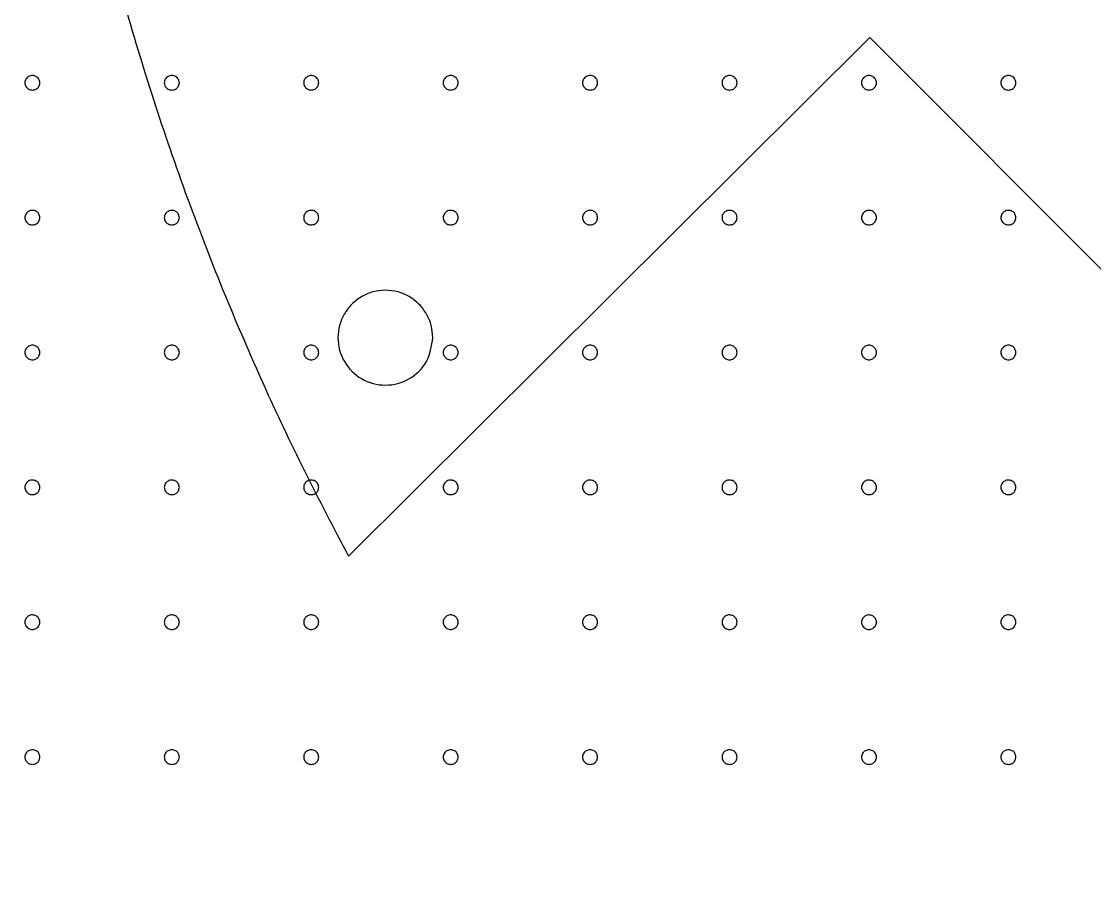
# Model space of a CAD drawing. Extents: x 0 to 210, y 0 to 204.
# Drawn here: x 0.14 to 41.4, y 42.72 to 75.83 of the extents above; entities that cross this region are included whole.
import ezdxf

# ---------------------------------------------------------------- set-up
doc = ezdxf.new("R2010")
doc.units = 0
doc.layers.add('Capa_1', color=7, linetype='CONTINUOUS')

msp = doc.modelspace()

# ---------------------------------------------------------------- linework, layer by layer
at = {"layer": 'Capa_1', "color": 7}
for p, q in [((12.714332, 55.273101), (32.759825, 75.212762)), ((32.759825, 75.212762), (74.895273, 32.994084)), ((0.850061, 73.476099), (0.850061, 73.476099)), ((6.210611, 73.476099), (6.210611, 73.476099)), ((11.571162, 73.476099), (11.571162, 73.476099)), ((16.931712, 73.476099), (16.931712, 73.476099)), ((22.292263, 73.476099), (22.292263, 73.476099)), ((27.652812, 73.476099), (27.652812, 73.476099)), ((33.013362, 73.476099), (33.013362, 73.476099)), ((38.373914, 73.476099), (38.373914, 73.476099)), ((0.850061, 68.289313), (0.850061, 68.289313)), ((6.210611, 68.289313), (6.210611, 68.289313)), ((11.571162, 68.289313), (11.571162, 68.289313)), ((16.931712, 68.289313), (16.931712, 68.289313)), ((22.292263, 68.289313), (22.292263, 68.289313)), ((27.652812, 68.289313), (27.652812, 68.289313)), ((33.013362, 68.289313), (33.013362, 68.289313)), ((38.373914, 68.289313), (38.373914, 68.289313)), ((15.956914, 63.672054), (15.956914, 63.672054)), ((0.850061, 63.102526), (0.850061, 63.102526)), ((6.210611, 63.102526), (6.210611, 63.102526)), ((11.571162, 63.102526), (11.571162, 63.102526)), ((16.931712, 63.102526), (16.931712, 63.102526)), ((22.292263, 63.102526), (22.292263, 63.102526)), ((27.652812, 63.102526), (27.652812, 63.102526)), ((33.013362, 63.102526), (33.013362, 63.102526)), ((38.373914, 63.102526), (38.373914, 63.102526)), ((0.850061, 57.915738), (0.850061, 57.915738)), ((6.210611, 57.915738), (6.210611, 57.915738)), ((11.571162, 57.915738), (11.571162, 57.915738)), ((16.931712, 57.915738), (16.931712, 57.915738)), ((22.292263, 57.915738), (22.292263, 57.915738)), ((27.652812, 57.915738), (27.652812, 57.915738)), ((33.013362, 57.915738), (33.013362, 57.915738)), ((38.373914, 57.915738), (38.373914, 57.915738)), ((0.850061, 52.728951), (0.850061, 52.728951)), ((6.210611, 52.728951), (6.210611, 52.728951)), ((11.571162, 52.728951), (11.571162, 52.728951)), ((16.931712, 52.728951), (16.931712, 52.728951)), ((22.292263, 52.728951), (22.292263, 52.728951)), ((27.652812, 52.728951), (27.652812, 52.728951)), ((33.013362, 52.728951), (33.013362, 52.728951)), ((38.373914, 52.728951), (38.373914, 52.728951)), ((0.850061, 47.542165), (0.850061, 47.542165)), ((6.210611, 47.542165), (6.210611, 47.542165)), ((11.571162, 47.542165), (11.571162, 47.542165)), ((16.931712, 47.542165), (16.931712, 47.542165)), ((22.292263, 47.542165), (22.292263, 47.542165)), ((27.652812, 47.542165), (27.652812, 47.542165)), ((33.013362, 47.542165), (33.013362, 47.542165)), ((38.373914, 47.542165), (38.373914, 47.542165))]:
    msp.add_line(p, q, dxfattribs=at)
for points, knots in [([(0.141111, 105.000437), (0.162822, 103.413018), (0.206194, 100.24183), (0.54441, 95.499605), (1.083188, 90.761773), (1.844114, 86.035904), (2.823774, 81.330033), (3.953314, 76.927094), (5.191884, 72.824364), (6.503322, 69.0159), (7.918113, 65.366778), (9.423539, 61.877491), (10.994469, 58.540115), (12.140685, 56.362789), (12.714332, 55.273101)], [0, 0, 0, 0, 4.761884, 9.512817, 14.255392, 19.063233, 23.867549, 28.670819, 32.694841, 36.721314, 40.751719, 44.433052, 48.120102, 51.814095, 51.814095, 51.814095, 51.814095]), ([(0.850061, 73.476099), (0.841995, 73.426665), (0.825989, 73.328568), (0.710354, 73.222114), (0.586041, 73.189835), (0.485422, 73.202765), (0.414977, 73.230909), (0.354378, 73.275769), (0.307824, 73.334374), (0.278507, 73.402696), (0.268467, 73.476099), (0.278507, 73.549501), (0.307825, 73.617823), (0.354379, 73.676428), (0.414978, 73.721287), (0.485423, 73.74943), (0.586041, 73.762361), (0.710353, 73.730081), (0.825988, 73.623629), (0.841995, 73.525532), (0.850061, 73.476099)], [0, 0, 0, 0, 0.146605, 0.290931, 0.441768, 0.517413, 0.592123, 0.666911, 0.741063, 0.814052, 0.887328, 0.960604, 1.033593, 1.107744, 1.182532, 1.257241, 1.332887, 1.483723, 1.628047, 1.774652, 1.774652, 1.774652, 1.774652]), ([(6.210611, 73.476099), (6.202545, 73.426665), (6.186539, 73.328568), (6.070905, 73.222114), (5.946592, 73.189835), (5.845973, 73.202765), (5.775528, 73.230909), (5.714929, 73.275769), (5.668374, 73.334374), (5.639057, 73.402696), (5.629018, 73.476099), (5.639057, 73.549501), (5.668375, 73.617823), (5.71493, 73.676428), (5.775528, 73.721287), (5.845973, 73.74943), (5.946592, 73.762361), (6.070904, 73.730081), (6.186538, 73.623629), (6.202545, 73.525532), (6.210611, 73.476099)], [0, 0, 0, 0, 0.146605, 0.290931, 0.441768, 0.517413, 0.592123, 0.666911, 0.741063, 0.814052, 0.887328, 0.960604, 1.033593, 1.107744, 1.182532, 1.257241, 1.332887, 1.483723, 1.628047, 1.774652, 1.774652, 1.774652, 1.774652]), ([(11.571162, 73.476099), (11.563096, 73.426665), (11.54709, 73.328568), (11.431455, 73.222114), (11.307142, 73.189835), (11.206523, 73.202765), (11.136078, 73.230909), (11.075479, 73.275769), (11.028925, 73.334374), (10.999607, 73.402696), (10.989568, 73.476099), (10.999608, 73.549501), (11.028926, 73.617823), (11.07548, 73.676428), (11.136079, 73.721287), (11.206524, 73.74943), (11.307142, 73.762361), (11.431454, 73.730081), (11.547088, 73.623629), (11.563095, 73.525532), (11.571162, 73.476099)], [0, 0, 0, 0, 0.146605, 0.290931, 0.441768, 0.517413, 0.592123, 0.666911, 0.741063, 0.814052, 0.887328, 0.960604, 1.033593, 1.107744, 1.182532, 1.257241, 1.332887, 1.483723, 1.628047, 1.774652, 1.774652, 1.774652, 1.774652]), ([(16.931712, 73.476099), (16.923646, 73.426665), (16.90764, 73.328568), (16.792005, 73.222114), (16.667693, 73.189835), (16.567073, 73.202765), (16.496629, 73.230909), (16.43603, 73.275769), (16.389475, 73.334374), (16.360158, 73.402696), (16.350118, 73.476099), (16.360158, 73.549501), (16.389476, 73.617823), (16.436031, 73.676428), (16.496629, 73.721287), (16.567074, 73.74943), (16.667692, 73.762361), (16.792005, 73.730081), (16.907639, 73.623629), (16.923646, 73.525532), (16.931712, 73.476099)], [0, 0, 0, 0, 0.146605, 0.290931, 0.441768, 0.517413, 0.592123, 0.666911, 0.741063, 0.814052, 0.887328, 0.960604, 1.033593, 1.107744, 1.182532, 1.257241, 1.332887, 1.483723, 1.628047, 1.774652, 1.774652, 1.774652, 1.774652]), ([(22.292263, 73.476099), (22.284197, 73.426665), (22.26819, 73.328568), (22.152556, 73.222114), (22.028243, 73.189835), (21.927624, 73.202765), (21.857179, 73.230909), (21.79658, 73.275769), (21.750026, 73.334374), (21.720708, 73.402696), (21.710669, 73.476099), (21.720709, 73.549501), (21.750027, 73.617823), (21.796581, 73.676428), (21.85718, 73.721287), (21.927624, 73.74943), (22.028243, 73.762361), (22.152555, 73.730081), (22.268189, 73.623629), (22.284196, 73.525532), (22.292263, 73.476099)], [0, 0, 0, 0, 0.146605, 0.290931, 0.441768, 0.517413, 0.592123, 0.666911, 0.741063, 0.814052, 0.887328, 0.960604, 1.033593, 1.107744, 1.182532, 1.257241, 1.332887, 1.483723, 1.628047, 1.774652, 1.774652, 1.774652, 1.774652]), ([(27.652812, 73.476099), (27.644746, 73.426665), (27.62874, 73.328568), (27.513106, 73.222114), (27.388793, 73.189835), (27.288174, 73.202765), (27.217729, 73.230909), (27.15713, 73.275769), (27.110576, 73.334374), (27.081258, 73.402696), (27.071219, 73.476099), (27.081259, 73.549501), (27.110576, 73.617823), (27.157131, 73.676428), (27.21773, 73.721287), (27.288174, 73.74943), (27.388793, 73.762361), (27.513105, 73.730081), (27.628739, 73.623629), (27.644746, 73.525532), (27.652812, 73.476099)], [0, 0, 0, 0, 0.146605, 0.290931, 0.441768, 0.517413, 0.592123, 0.666911, 0.741063, 0.814052, 0.887328, 0.960604, 1.033593, 1.107744, 1.182532, 1.257241, 1.332887, 1.483723, 1.628047, 1.774652, 1.774652, 1.774652, 1.774652]), ([(33.013362, 73.476099), (33.005296, 73.426665), (32.98929, 73.328568), (32.873656, 73.222114), (32.749343, 73.189835), (32.648724, 73.202765), (32.578279, 73.230909), (32.51768, 73.275769), (32.471125, 73.334374), (32.441808, 73.402696), (32.431768, 73.476099), (32.441808, 73.549501), (32.471126, 73.617823), (32.517681, 73.676428), (32.578279, 73.721287), (32.648724, 73.74943), (32.749342, 73.762361), (32.873655, 73.730081), (32.989289, 73.623629), (33.005296, 73.525532), (33.013362, 73.476099)], [0, 0, 0, 0, 0.146605, 0.290931, 0.441768, 0.517413, 0.592123, 0.666911, 0.741063, 0.814052, 0.887328, 0.960604, 1.033593, 1.107744, 1.182532, 1.257241, 1.332887, 1.483723, 1.628047, 1.774652, 1.774652, 1.774652, 1.774652]), ([(38.373914, 73.476099), (38.365849, 73.426665), (38.349842, 73.328568), (38.234208, 73.222114), (38.109895, 73.189835), (38.009276, 73.202765), (37.938831, 73.230909), (37.878232, 73.275769), (37.831678, 73.334374), (37.80236, 73.402696), (37.792321, 73.476099), (37.802361, 73.549501), (37.831678, 73.617823), (37.878233, 73.676428), (37.938832, 73.721287), (38.009276, 73.74943), (38.109895, 73.762361), (38.234207, 73.730081), (38.349841, 73.623629), (38.365848, 73.525532), (38.373914, 73.476099)], [0, 0, 0, 0, 0.146605, 0.290931, 0.441768, 0.517413, 0.592123, 0.666911, 0.741063, 0.814052, 0.887328, 0.960604, 1.033593, 1.107744, 1.182532, 1.257241, 1.332887, 1.483723, 1.628047, 1.774652, 1.774652, 1.774652, 1.774652]), ([(0.850061, 68.289313), (0.841995, 68.239879), (0.825989, 68.141781), (0.710354, 68.035328), (0.586041, 68.003049), (0.485422, 68.015979), (0.414977, 68.044122), (0.354378, 68.088982), (0.307824, 68.147588), (0.278507, 68.21591), (0.268467, 68.289312), (0.278507, 68.362715), (0.307825, 68.431037), (0.354379, 68.489641), (0.414978, 68.534501), (0.485423, 68.562644), (0.586041, 68.575574), (0.710353, 68.543295), (0.825988, 68.436843), (0.841995, 68.338746), (0.850061, 68.289313)], [0, 0, 0, 0, 0.146605, 0.290931, 0.441768, 0.517413, 0.592123, 0.666911, 0.741063, 0.814052, 0.887328, 0.960604, 1.033593, 1.107744, 1.182532, 1.257241, 1.332887, 1.483723, 1.628047, 1.774652, 1.774652, 1.774652, 1.774652]), ([(6.210611, 68.289313), (6.202545, 68.239879), (6.186539, 68.141781), (6.070905, 68.035328), (5.946592, 68.003049), (5.845973, 68.015979), (5.775528, 68.044122), (5.714929, 68.088982), (5.668374, 68.147588), (5.639057, 68.21591), (5.629018, 68.289312), (5.639057, 68.362715), (5.668375, 68.431037), (5.71493, 68.489641), (5.775528, 68.534501), (5.845973, 68.562644), (5.946592, 68.575574), (6.070904, 68.543295), (6.186538, 68.436843), (6.202545, 68.338746), (6.210611, 68.289313)], [0, 0, 0, 0, 0.146605, 0.290931, 0.441768, 0.517413, 0.592123, 0.666911, 0.741063, 0.814052, 0.887328, 0.960604, 1.033593, 1.107744, 1.182532, 1.257241, 1.332887, 1.483723, 1.628047, 1.774652, 1.774652, 1.774652, 1.774652]), ([(11.571162, 68.289313), (11.563096, 68.239879), (11.54709, 68.141781), (11.431455, 68.035328), (11.307142, 68.003049), (11.206523, 68.015979), (11.136078, 68.044122), (11.075479, 68.088982), (11.028925, 68.147588), (10.999607, 68.21591), (10.989568, 68.289312), (10.999608, 68.362715), (11.028926, 68.431037), (11.07548, 68.489641), (11.136079, 68.534501), (11.206524, 68.562644), (11.307142, 68.575574), (11.431454, 68.543295), (11.547088, 68.436843), (11.563095, 68.338746), (11.571162, 68.289313)], [0, 0, 0, 0, 0.146605, 0.290931, 0.441768, 0.517413, 0.592123, 0.666911, 0.741063, 0.814052, 0.887328, 0.960604, 1.033593, 1.107744, 1.182532, 1.257241, 1.332887, 1.483723, 1.628047, 1.774652, 1.774652, 1.774652, 1.774652]), ([(16.931712, 68.289313), (16.923646, 68.239879), (16.90764, 68.141781), (16.792005, 68.035328), (16.667693, 68.003049), (16.567073, 68.015979), (16.496629, 68.044122), (16.43603, 68.088982), (16.389475, 68.147588), (16.360158, 68.21591), (16.350118, 68.289312), (16.360158, 68.362715), (16.389476, 68.431037), (16.436031, 68.489641), (16.496629, 68.534501), (16.567074, 68.562644), (16.667692, 68.575574), (16.792005, 68.543295), (16.907639, 68.436843), (16.923646, 68.338746), (16.931712, 68.289313)], [0, 0, 0, 0, 0.146605, 0.290931, 0.441768, 0.517413, 0.592123, 0.666911, 0.741063, 0.814052, 0.887328, 0.960604, 1.033593, 1.107744, 1.182532, 1.257241, 1.332887, 1.483723, 1.628047, 1.774652, 1.774652, 1.774652, 1.774652]), ([(22.292263, 68.289313), (22.284197, 68.239879), (22.26819, 68.141781), (22.152556, 68.035328), (22.028243, 68.003049), (21.927624, 68.015979), (21.857179, 68.044122), (21.79658, 68.088982), (21.750026, 68.147588), (21.720708, 68.21591), (21.710669, 68.289312), (21.720709, 68.362715), (21.750027, 68.431037), (21.796581, 68.489641), (21.85718, 68.534501), (21.927624, 68.562644), (22.028243, 68.575574), (22.152555, 68.543295), (22.268189, 68.436843), (22.284196, 68.338746), (22.292263, 68.289313)], [0, 0, 0, 0, 0.146605, 0.290931, 0.441768, 0.517413, 0.592123, 0.666911, 0.741063, 0.814052, 0.887328, 0.960604, 1.033593, 1.107744, 1.182532, 1.257241, 1.332887, 1.483723, 1.628047, 1.774652, 1.774652, 1.774652, 1.774652]), ([(27.652812, 68.289313), (27.644746, 68.239879), (27.62874, 68.141781), (27.513106, 68.035328), (27.388793, 68.003049), (27.288174, 68.015979), (27.217729, 68.044122), (27.15713, 68.088982), (27.110576, 68.147588), (27.081258, 68.21591), (27.071219, 68.289312), (27.081259, 68.362715), (27.110576, 68.431037), (27.157131, 68.489641), (27.21773, 68.534501), (27.288174, 68.562644), (27.388793, 68.575574), (27.513105, 68.543295), (27.628739, 68.436843), (27.644746, 68.338746), (27.652812, 68.289313)], [0, 0, 0, 0, 0.146605, 0.290931, 0.441768, 0.517413, 0.592123, 0.666911, 0.741063, 0.814052, 0.887328, 0.960604, 1.033593, 1.107744, 1.182532, 1.257241, 1.332887, 1.483723, 1.628047, 1.774652, 1.774652, 1.774652, 1.774652]), ([(33.013362, 68.289313), (33.005296, 68.239879), (32.98929, 68.141781), (32.873656, 68.035328), (32.749343, 68.003049), (32.648724, 68.015979), (32.578279, 68.044122), (32.51768, 68.088982), (32.471125, 68.147588), (32.441808, 68.21591), (32.431768, 68.289312), (32.441808, 68.362715), (32.471126, 68.431037), (32.517681, 68.489641), (32.578279, 68.534501), (32.648724, 68.562644), (32.749342, 68.575574), (32.873655, 68.543295), (32.989289, 68.436843), (33.005296, 68.338746), (33.013362, 68.289313)], [0, 0, 0, 0, 0.146605, 0.290931, 0.441768, 0.517413, 0.592123, 0.666911, 0.741063, 0.814052, 0.887328, 0.960604, 1.033593, 1.107744, 1.182532, 1.257241, 1.332887, 1.483723, 1.628047, 1.774652, 1.774652, 1.774652, 1.774652]), ([(38.373914, 68.289313), (38.365849, 68.239879), (38.349842, 68.141781), (38.234208, 68.035328), (38.109895, 68.003049), (38.009276, 68.015979), (37.938831, 68.044122), (37.878232, 68.088982), (37.831678, 68.147588), (37.80236, 68.21591), (37.792321, 68.289312), (37.802361, 68.362715), (37.831678, 68.431037), (37.878233, 68.489641), (37.938832, 68.534501), (38.009276, 68.562644), (38.109895, 68.575574), (38.234207, 68.543295), (38.349841, 68.436843), (38.365848, 68.338746), (38.373914, 68.289313)], [0, 0, 0, 0, 0.146605, 0.290931, 0.441768, 0.517413, 0.592123, 0.666911, 0.741063, 0.814052, 0.887328, 0.960604, 1.033593, 1.107744, 1.182532, 1.257241, 1.332887, 1.483723, 1.628047, 1.774652, 1.774652, 1.774652, 1.774652]), ([(15.956914, 63.672054), (15.906792, 63.350581), (15.808034, 62.717168), (15.08203, 62.019855), (14.134957, 61.761396), (13.178056, 62.020063), (12.480955, 62.716355), (12.266899, 63.51402), (12.351785, 64.149267), (12.53586, 64.59434), (12.828927, 64.976425), (13.211071, 65.269466), (13.655883, 65.453705), (14.133295, 65.516735), (14.610755, 65.453706), (15.055424, 65.269462), (15.438093, 64.97644), (15.729202, 64.594283), (15.920545, 64.149477), (15.944757, 63.831636), (15.956914, 63.672054)], [0, 0, 0, 0, 0.953491, 1.878702, 2.832194, 3.785685, 4.710896, 5.664387, 6.141763, 6.615189, 7.092565, 7.56994, 8.043366, 8.520742, 8.998117, 9.471543, 9.948919, 10.426295, 10.89972, 11.377096, 11.377096, 11.377096, 11.377096]), ([(0.850061, 63.102526), (0.841995, 63.053093), (0.825989, 62.954995), (0.710354, 62.848542), (0.586041, 62.816262), (0.485422, 62.829193), (0.414977, 62.857336), (0.354378, 62.902196), (0.307824, 62.960801), (0.278507, 63.029124), (0.268467, 63.102526), (0.278507, 63.175928), (0.307825, 63.24425), (0.354379, 63.302855), (0.414978, 63.347715), (0.485423, 63.375857), (0.586041, 63.388788), (0.710353, 63.356509), (0.825988, 63.250057), (0.841995, 63.151959), (0.850061, 63.102526)], [0, 0, 0, 0, 0.146605, 0.290931, 0.441768, 0.517413, 0.592123, 0.666911, 0.741063, 0.814052, 0.887328, 0.960604, 1.033593, 1.107744, 1.182532, 1.257241, 1.332887, 1.483723, 1.628047, 1.774652, 1.774652, 1.774652, 1.774652]), ([(6.210611, 63.102526), (6.202545, 63.053093), (6.186539, 62.954995), (6.070905, 62.848542), (5.946592, 62.816262), (5.845973, 62.829193), (5.775528, 62.857336), (5.714929, 62.902196), (5.668374, 62.960801), (5.639057, 63.029124), (5.629018, 63.102526), (5.639057, 63.175928), (5.668375, 63.24425), (5.71493, 63.302855), (5.775528, 63.347715), (5.845973, 63.375857), (5.946592, 63.388788), (6.070904, 63.356509), (6.186538, 63.250057), (6.202545, 63.151959), (6.210611, 63.102526)], [0, 0, 0, 0, 0.146605, 0.290931, 0.441768, 0.517413, 0.592123, 0.666911, 0.741063, 0.814052, 0.887328, 0.960604, 1.033593, 1.107744, 1.182532, 1.257241, 1.332887, 1.483723, 1.628047, 1.774652, 1.774652, 1.774652, 1.774652]), ([(11.571162, 63.102526), (11.563096, 63.053093), (11.54709, 62.954995), (11.431455, 62.848542), (11.307142, 62.816262), (11.206523, 62.829193), (11.136078, 62.857336), (11.075479, 62.902196), (11.028925, 62.960801), (10.999607, 63.029124), (10.989568, 63.102526), (10.999608, 63.175928), (11.028926, 63.24425), (11.07548, 63.302855), (11.136079, 63.347715), (11.206524, 63.375857), (11.307142, 63.388788), (11.431454, 63.356509), (11.547088, 63.250057), (11.563095, 63.151959), (11.571162, 63.102526)], [0, 0, 0, 0, 0.146605, 0.290931, 0.441768, 0.517413, 0.592123, 0.666911, 0.741063, 0.814052, 0.887328, 0.960604, 1.033593, 1.107744, 1.182532, 1.257241, 1.332887, 1.483723, 1.628047, 1.774652, 1.774652, 1.774652, 1.774652]), ([(16.931712, 63.102526), (16.923646, 63.053093), (16.90764, 62.954995), (16.792005, 62.848542), (16.667693, 62.816262), (16.567073, 62.829193), (16.496629, 62.857336), (16.43603, 62.902196), (16.389475, 62.960801), (16.360158, 63.029124), (16.350118, 63.102526), (16.360158, 63.175928), (16.389476, 63.24425), (16.436031, 63.302855), (16.496629, 63.347715), (16.567074, 63.375857), (16.667692, 63.388788), (16.792005, 63.356509), (16.907639, 63.250057), (16.923646, 63.151959), (16.931712, 63.102526)], [0, 0, 0, 0, 0.146605, 0.290931, 0.441768, 0.517413, 0.592123, 0.666911, 0.741063, 0.814052, 0.887328, 0.960604, 1.033593, 1.107744, 1.182532, 1.257241, 1.332887, 1.483723, 1.628047, 1.774652, 1.774652, 1.774652, 1.774652]), ([(22.292263, 63.102526), (22.284197, 63.053093), (22.26819, 62.954995), (22.152556, 62.848542), (22.028243, 62.816262), (21.927624, 62.829193), (21.857179, 62.857336), (21.79658, 62.902196), (21.750026, 62.960801), (21.720708, 63.029124), (21.710669, 63.102526), (21.720709, 63.175928), (21.750027, 63.24425), (21.796581, 63.302855), (21.85718, 63.347715), (21.927624, 63.375857), (22.028243, 63.388788), (22.152555, 63.356509), (22.268189, 63.250057), (22.284196, 63.151959), (22.292263, 63.102526)], [0, 0, 0, 0, 0.146605, 0.290931, 0.441768, 0.517413, 0.592123, 0.666911, 0.741063, 0.814052, 0.887328, 0.960604, 1.033593, 1.107744, 1.182532, 1.257241, 1.332887, 1.483723, 1.628047, 1.774652, 1.774652, 1.774652, 1.774652]), ([(27.652812, 63.102526), (27.644746, 63.053093), (27.62874, 62.954995), (27.513106, 62.848542), (27.388793, 62.816262), (27.288174, 62.829193), (27.217729, 62.857336), (27.15713, 62.902196), (27.110576, 62.960801), (27.081258, 63.029124), (27.071219, 63.102526), (27.081259, 63.175928), (27.110576, 63.24425), (27.157131, 63.302855), (27.21773, 63.347715), (27.288174, 63.375857), (27.388793, 63.388788), (27.513105, 63.356509), (27.628739, 63.250057), (27.644746, 63.151959), (27.652812, 63.102526)], [0, 0, 0, 0, 0.146605, 0.290931, 0.441768, 0.517413, 0.592123, 0.666911, 0.741063, 0.814052, 0.887328, 0.960604, 1.033593, 1.107744, 1.182532, 1.257241, 1.332887, 1.483723, 1.628047, 1.774652, 1.774652, 1.774652, 1.774652]), ([(33.013362, 63.102526), (33.005296, 63.053093), (32.98929, 62.954995), (32.873656, 62.848542), (32.749343, 62.816262), (32.648724, 62.829193), (32.578279, 62.857336), (32.51768, 62.902196), (32.471125, 62.960801), (32.441808, 63.029124), (32.431768, 63.102526), (32.441808, 63.175928), (32.471126, 63.24425), (32.517681, 63.302855), (32.578279, 63.347715), (32.648724, 63.375857), (32.749342, 63.388788), (32.873655, 63.356509), (32.989289, 63.250057), (33.005296, 63.151959), (33.013362, 63.102526)], [0, 0, 0, 0, 0.146605, 0.290931, 0.441768, 0.517413, 0.592123, 0.666911, 0.741063, 0.814052, 0.887328, 0.960604, 1.033593, 1.107744, 1.182532, 1.257241, 1.332887, 1.483723, 1.628047, 1.774652, 1.774652, 1.774652, 1.774652]), ([(38.373914, 63.102526), (38.365849, 63.053093), (38.349842, 62.954995), (38.234208, 62.848542), (38.109895, 62.816262), (38.009276, 62.829193), (37.938831, 62.857336), (37.878232, 62.902196), (37.831678, 62.960801), (37.80236, 63.029124), (37.792321, 63.102526), (37.802361, 63.175928), (37.831678, 63.24425), (37.878233, 63.302855), (37.938832, 63.347715), (38.009276, 63.375857), (38.109895, 63.388788), (38.234207, 63.356509), (38.349841, 63.250057), (38.365848, 63.151959), (38.373914, 63.102526)], [0, 0, 0, 0, 0.146605, 0.290931, 0.441768, 0.517413, 0.592123, 0.666911, 0.741063, 0.814052, 0.887328, 0.960604, 1.033593, 1.107744, 1.182532, 1.257241, 1.332887, 1.483723, 1.628047, 1.774652, 1.774652, 1.774652, 1.774652]), ([(0.850061, 57.915738), (0.841995, 57.866304), (0.825989, 57.768206), (0.710354, 57.661753), (0.586041, 57.629473), (0.485422, 57.642404), (0.414977, 57.670547), (0.354378, 57.715407), (0.307824, 57.774013), (0.278507, 57.842335), (0.268467, 57.915737), (0.278507, 57.98914), (0.307825, 58.057461), (0.354379, 58.116066), (0.414978, 58.160926), (0.485423, 58.189069), (0.586041, 58.201999), (0.710353, 58.16972), (0.825988, 58.063268), (0.841995, 57.965171), (0.850061, 57.915738)], [0, 0, 0, 0, 0.146605, 0.290931, 0.441768, 0.517413, 0.592123, 0.666911, 0.741063, 0.814052, 0.887328, 0.960604, 1.033593, 1.107744, 1.182532, 1.257241, 1.332887, 1.483723, 1.628047, 1.774652, 1.774652, 1.774652, 1.774652]), ([(6.210611, 57.915738), (6.202545, 57.866304), (6.186539, 57.768206), (6.070905, 57.661753), (5.946592, 57.629473), (5.845973, 57.642404), (5.775528, 57.670547), (5.714929, 57.715407), (5.668374, 57.774013), (5.639057, 57.842335), (5.629018, 57.915737), (5.639057, 57.98914), (5.668375, 58.057461), (5.71493, 58.116066), (5.775528, 58.160926), (5.845973, 58.189069), (5.946592, 58.201999), (6.070904, 58.16972), (6.186538, 58.063268), (6.202545, 57.965171), (6.210611, 57.915738)], [0, 0, 0, 0, 0.146605, 0.290931, 0.441768, 0.517413, 0.592123, 0.666911, 0.741063, 0.814052, 0.887328, 0.960604, 1.033593, 1.107744, 1.182532, 1.257241, 1.332887, 1.483723, 1.628047, 1.774652, 1.774652, 1.774652, 1.774652]), ([(11.571162, 57.915738), (11.563096, 57.866304), (11.54709, 57.768206), (11.431455, 57.661753), (11.307142, 57.629473), (11.206523, 57.642404), (11.136078, 57.670547), (11.075479, 57.715407), (11.028925, 57.774013), (10.999607, 57.842335), (10.989568, 57.915737), (10.999608, 57.98914), (11.028926, 58.057461), (11.07548, 58.116066), (11.136079, 58.160926), (11.206524, 58.189069), (11.307142, 58.201999), (11.431454, 58.16972), (11.547088, 58.063268), (11.563095, 57.965171), (11.571162, 57.915738)], [0, 0, 0, 0, 0.146605, 0.290931, 0.441768, 0.517413, 0.592123, 0.666911, 0.741063, 0.814052, 0.887328, 0.960604, 1.033593, 1.107744, 1.182532, 1.257241, 1.332887, 1.483723, 1.628047, 1.774652, 1.774652, 1.774652, 1.774652]), ([(16.931712, 57.915738), (16.923646, 57.866304), (16.90764, 57.768206), (16.792005, 57.661753), (16.667693, 57.629473), (16.567073, 57.642404), (16.496629, 57.670547), (16.43603, 57.715407), (16.389475, 57.774013), (16.360158, 57.842335), (16.350118, 57.915737), (16.360158, 57.98914), (16.389476, 58.057461), (16.436031, 58.116066), (16.496629, 58.160926), (16.567074, 58.189069), (16.667692, 58.201999), (16.792005, 58.16972), (16.907639, 58.063268), (16.923646, 57.965171), (16.931712, 57.915738)], [0, 0, 0, 0, 0.146605, 0.290931, 0.441768, 0.517413, 0.592123, 0.666911, 0.741063, 0.814052, 0.887328, 0.960604, 1.033593, 1.107744, 1.182532, 1.257241, 1.332887, 1.483723, 1.628047, 1.774652, 1.774652, 1.774652, 1.774652]), ([(22.292263, 57.915738), (22.284197, 57.866304), (22.26819, 57.768206), (22.152556, 57.661753), (22.028243, 57.629473), (21.927624, 57.642404), (21.857179, 57.670547), (21.79658, 57.715407), (21.750026, 57.774013), (21.720708, 57.842335), (21.710669, 57.915737), (21.720709, 57.98914), (21.750027, 58.057461), (21.796581, 58.116066), (21.85718, 58.160926), (21.927624, 58.189069), (22.028243, 58.201999), (22.152555, 58.16972), (22.268189, 58.063268), (22.284196, 57.965171), (22.292263, 57.915738)], [0, 0, 0, 0, 0.146605, 0.290931, 0.441768, 0.517413, 0.592123, 0.666911, 0.741063, 0.814052, 0.887328, 0.960604, 1.033593, 1.107744, 1.182532, 1.257241, 1.332887, 1.483723, 1.628047, 1.774652, 1.774652, 1.774652, 1.774652]), ([(27.652812, 57.915738), (27.644746, 57.866304), (27.62874, 57.768206), (27.513106, 57.661753), (27.388793, 57.629473), (27.288174, 57.642404), (27.217729, 57.670547), (27.15713, 57.715407), (27.110576, 57.774013), (27.081258, 57.842335), (27.071219, 57.915737), (27.081259, 57.98914), (27.110576, 58.057461), (27.157131, 58.116066), (27.21773, 58.160926), (27.288174, 58.189069), (27.388793, 58.201999), (27.513105, 58.16972), (27.628739, 58.063268), (27.644746, 57.965171), (27.652812, 57.915738)], [0, 0, 0, 0, 0.146605, 0.290931, 0.441768, 0.517413, 0.592123, 0.666911, 0.741063, 0.814052, 0.887328, 0.960604, 1.033593, 1.107744, 1.182532, 1.257241, 1.332887, 1.483723, 1.628047, 1.774652, 1.774652, 1.774652, 1.774652]), ([(33.013362, 57.915738), (33.005296, 57.866304), (32.98929, 57.768206), (32.873656, 57.661753), (32.749343, 57.629473), (32.648724, 57.642404), (32.578279, 57.670547), (32.51768, 57.715407), (32.471125, 57.774013), (32.441808, 57.842335), (32.431768, 57.915737), (32.441808, 57.98914), (32.471126, 58.057461), (32.517681, 58.116066), (32.578279, 58.160926), (32.648724, 58.189069), (32.749342, 58.201999), (32.873655, 58.16972), (32.989289, 58.063268), (33.005296, 57.965171), (33.013362, 57.915738)], [0, 0, 0, 0, 0.146605, 0.290931, 0.441768, 0.517413, 0.592123, 0.666911, 0.741063, 0.814052, 0.887328, 0.960604, 1.033593, 1.107744, 1.182532, 1.257241, 1.332887, 1.483723, 1.628047, 1.774652, 1.774652, 1.774652, 1.774652]), ([(38.373914, 57.915738), (38.365849, 57.866304), (38.349842, 57.768206), (38.234208, 57.661753), (38.109895, 57.629473), (38.009276, 57.642404), (37.938831, 57.670547), (37.878232, 57.715407), (37.831678, 57.774013), (37.80236, 57.842335), (37.792321, 57.915737), (37.802361, 57.98914), (37.831678, 58.057461), (37.878233, 58.116066), (37.938832, 58.160926), (38.009276, 58.189069), (38.109895, 58.201999), (38.234207, 58.16972), (38.349841, 58.063268), (38.365848, 57.965171), (38.373914, 57.915738)], [0, 0, 0, 0, 0.146605, 0.290931, 0.441768, 0.517413, 0.592123, 0.666911, 0.741063, 0.814052, 0.887328, 0.960604, 1.033593, 1.107744, 1.182532, 1.257241, 1.332887, 1.483723, 1.628047, 1.774652, 1.774652, 1.774652, 1.774652]), ([(0.850061, 52.728951), (0.841995, 52.679518), (0.825989, 52.58142), (0.710354, 52.474967), (0.586041, 52.442687), (0.485422, 52.455618), (0.414977, 52.483761), (0.354378, 52.528621), (0.307824, 52.587226), (0.278507, 52.655549), (0.268467, 52.728951), (0.278507, 52.802353), (0.307825, 52.870675), (0.354379, 52.92928), (0.414978, 52.97414), (0.485423, 53.002282), (0.586041, 53.015213), (0.710353, 52.982934), (0.825988, 52.876482), (0.841995, 52.778384), (0.850061, 52.728951)], [0, 0, 0, 0, 0.146605, 0.290931, 0.441768, 0.517413, 0.592123, 0.666911, 0.741063, 0.814052, 0.887328, 0.960604, 1.033593, 1.107744, 1.182532, 1.257241, 1.332887, 1.483723, 1.628047, 1.774652, 1.774652, 1.774652, 1.774652]), ([(6.210611, 52.728951), (6.202545, 52.679518), (6.186539, 52.58142), (6.070905, 52.474967), (5.946592, 52.442687), (5.845973, 52.455618), (5.775528, 52.483761), (5.714929, 52.528621), (5.668374, 52.587226), (5.639057, 52.655549), (5.629018, 52.728951), (5.639057, 52.802353), (5.668375, 52.870675), (5.71493, 52.92928), (5.775528, 52.97414), (5.845973, 53.002282), (5.946592, 53.015213), (6.070904, 52.982934), (6.186538, 52.876482), (6.202545, 52.778384), (6.210611, 52.728951)], [0, 0, 0, 0, 0.146605, 0.290931, 0.441768, 0.517413, 0.592123, 0.666911, 0.741063, 0.814052, 0.887328, 0.960604, 1.033593, 1.107744, 1.182532, 1.257241, 1.332887, 1.483723, 1.628047, 1.774652, 1.774652, 1.774652, 1.774652]), ([(11.571162, 52.728951), (11.563096, 52.679518), (11.54709, 52.58142), (11.431455, 52.474967), (11.307142, 52.442687), (11.206523, 52.455618), (11.136078, 52.483761), (11.075479, 52.528621), (11.028925, 52.587226), (10.999607, 52.655549), (10.989568, 52.728951), (10.999608, 52.802353), (11.028926, 52.870675), (11.07548, 52.92928), (11.136079, 52.97414), (11.206524, 53.002282), (11.307142, 53.015213), (11.431454, 52.982934), (11.547088, 52.876482), (11.563095, 52.778384), (11.571162, 52.728951)], [0, 0, 0, 0, 0.146605, 0.290931, 0.441768, 0.517413, 0.592123, 0.666911, 0.741063, 0.814052, 0.887328, 0.960604, 1.033593, 1.107744, 1.182532, 1.257241, 1.332887, 1.483723, 1.628047, 1.774652, 1.774652, 1.774652, 1.774652]), ([(16.931712, 52.728951), (16.923646, 52.679518), (16.90764, 52.58142), (16.792005, 52.474967), (16.667693, 52.442687), (16.567073, 52.455618), (16.496629, 52.483761), (16.43603, 52.528621), (16.389475, 52.587226), (16.360158, 52.655549), (16.350118, 52.728951), (16.360158, 52.802353), (16.389476, 52.870675), (16.436031, 52.92928), (16.496629, 52.97414), (16.567074, 53.002282), (16.667692, 53.015213), (16.792005, 52.982934), (16.907639, 52.876482), (16.923646, 52.778384), (16.931712, 52.728951)], [0, 0, 0, 0, 0.146605, 0.290931, 0.441768, 0.517413, 0.592123, 0.666911, 0.741063, 0.814052, 0.887328, 0.960604, 1.033593, 1.107744, 1.182532, 1.257241, 1.332887, 1.483723, 1.628047, 1.774652, 1.774652, 1.774652, 1.774652]), ([(22.292263, 52.728951), (22.284197, 52.679518), (22.26819, 52.58142), (22.152556, 52.474967), (22.028243, 52.442687), (21.927624, 52.455618), (21.857179, 52.483761), (21.79658, 52.528621), (21.750026, 52.587226), (21.720708, 52.655549), (21.710669, 52.728951), (21.720709, 52.802353), (21.750027, 52.870675), (21.796581, 52.92928), (21.85718, 52.97414), (21.927624, 53.002282), (22.028243, 53.015213), (22.152555, 52.982934), (22.268189, 52.876482), (22.284196, 52.778384), (22.292263, 52.728951)], [0, 0, 0, 0, 0.146605, 0.290931, 0.441768, 0.517413, 0.592123, 0.666911, 0.741063, 0.814052, 0.887328, 0.960604, 1.033593, 1.107744, 1.182532, 1.257241, 1.332887, 1.483723, 1.628047, 1.774652, 1.774652, 1.774652, 1.774652]), ([(27.652812, 52.728951), (27.644746, 52.679518), (27.62874, 52.58142), (27.513106, 52.474967), (27.388793, 52.442687), (27.288174, 52.455618), (27.217729, 52.483761), (27.15713, 52.528621), (27.110576, 52.587226), (27.081258, 52.655549), (27.071219, 52.728951), (27.081259, 52.802353), (27.110576, 52.870675), (27.157131, 52.92928), (27.21773, 52.97414), (27.288174, 53.002282), (27.388793, 53.015213), (27.513105, 52.982934), (27.628739, 52.876482), (27.644746, 52.778384), (27.652812, 52.728951)], [0, 0, 0, 0, 0.146605, 0.290931, 0.441768, 0.517413, 0.592123, 0.666911, 0.741063, 0.814052, 0.887328, 0.960604, 1.033593, 1.107744, 1.182532, 1.257241, 1.332887, 1.483723, 1.628047, 1.774652, 1.774652, 1.774652, 1.774652]), ([(33.013362, 52.728951), (33.005296, 52.679518), (32.98929, 52.58142), (32.873656, 52.474967), (32.749343, 52.442687), (32.648724, 52.455618), (32.578279, 52.483761), (32.51768, 52.528621), (32.471125, 52.587226), (32.441808, 52.655549), (32.431768, 52.728951), (32.441808, 52.802353), (32.471126, 52.870675), (32.517681, 52.92928), (32.578279, 52.97414), (32.648724, 53.002282), (32.749342, 53.015213), (32.873655, 52.982934), (32.989289, 52.876482), (33.005296, 52.778384), (33.013362, 52.728951)], [0, 0, 0, 0, 0.146605, 0.290931, 0.441768, 0.517413, 0.592123, 0.666911, 0.741063, 0.814052, 0.887328, 0.960604, 1.033593, 1.107744, 1.182532, 1.257241, 1.332887, 1.483723, 1.628047, 1.774652, 1.774652, 1.774652, 1.774652]), ([(38.373914, 52.728951), (38.365849, 52.679518), (38.349842, 52.58142), (38.234208, 52.474967), (38.109895, 52.442687), (38.009276, 52.455618), (37.938831, 52.483761), (37.878232, 52.528621), (37.831678, 52.587226), (37.80236, 52.655549), (37.792321, 52.728951), (37.802361, 52.802353), (37.831678, 52.870675), (37.878233, 52.92928), (37.938832, 52.97414), (38.009276, 53.002282), (38.109895, 53.015213), (38.234207, 52.982934), (38.349841, 52.876482), (38.365848, 52.778384), (38.373914, 52.728951)], [0, 0, 0, 0, 0.146605, 0.290931, 0.441768, 0.517413, 0.592123, 0.666911, 0.741063, 0.814052, 0.887328, 0.960604, 1.033593, 1.107744, 1.182532, 1.257241, 1.332887, 1.483723, 1.628047, 1.774652, 1.774652, 1.774652, 1.774652]), ([(0.850061, 47.542165), (0.841995, 47.492731), (0.825989, 47.394633), (0.710354, 47.28818), (0.586041, 47.255901), (0.485422, 47.268831), (0.414977, 47.296974), (0.354378, 47.341834), (0.307824, 47.40044), (0.278507, 47.468762), (0.268467, 47.542165), (0.278507, 47.615567), (0.307825, 47.683889), (0.354379, 47.742494), (0.414978, 47.787353), (0.485423, 47.815496), (0.586041, 47.828426), (0.710353, 47.796147), (0.825988, 47.689695), (0.841995, 47.591598), (0.850061, 47.542165)], [0, 0, 0, 0, 0.146605, 0.290931, 0.441768, 0.517413, 0.592123, 0.666911, 0.741063, 0.814052, 0.887328, 0.960604, 1.033593, 1.107744, 1.182532, 1.257241, 1.332887, 1.483723, 1.628047, 1.774652, 1.774652, 1.774652, 1.774652]), ([(6.210611, 47.542165), (6.202545, 47.492731), (6.186539, 47.394633), (6.070905, 47.28818), (5.946592, 47.255901), (5.845973, 47.268831), (5.775528, 47.296974), (5.714929, 47.341834), (5.668374, 47.40044), (5.639057, 47.468762), (5.629018, 47.542165), (5.639057, 47.615567), (5.668375, 47.683889), (5.71493, 47.742494), (5.775528, 47.787353), (5.845973, 47.815496), (5.946592, 47.828426), (6.070904, 47.796147), (6.186538, 47.689695), (6.202545, 47.591598), (6.210611, 47.542165)], [0, 0, 0, 0, 0.146605, 0.290931, 0.441768, 0.517413, 0.592123, 0.666911, 0.741063, 0.814052, 0.887328, 0.960604, 1.033593, 1.107744, 1.182532, 1.257241, 1.332887, 1.483723, 1.628047, 1.774652, 1.774652, 1.774652, 1.774652]), ([(11.571162, 47.542165), (11.563096, 47.492731), (11.54709, 47.394633), (11.431455, 47.28818), (11.307142, 47.255901), (11.206523, 47.268831), (11.136078, 47.296974), (11.075479, 47.341834), (11.028925, 47.40044), (10.999607, 47.468762), (10.989568, 47.542165), (10.999608, 47.615567), (11.028926, 47.683889), (11.07548, 47.742494), (11.136079, 47.787353), (11.206524, 47.815496), (11.307142, 47.828426), (11.431454, 47.796147), (11.547088, 47.689695), (11.563095, 47.591598), (11.571162, 47.542165)], [0, 0, 0, 0, 0.146605, 0.290931, 0.441768, 0.517413, 0.592123, 0.666911, 0.741063, 0.814052, 0.887328, 0.960604, 1.033593, 1.107744, 1.182532, 1.257241, 1.332887, 1.483723, 1.628047, 1.774652, 1.774652, 1.774652, 1.774652]), ([(16.931712, 47.542165), (16.923646, 47.492731), (16.90764, 47.394633), (16.792005, 47.28818), (16.667693, 47.255901), (16.567073, 47.268831), (16.496629, 47.296974), (16.43603, 47.341834), (16.389475, 47.40044), (16.360158, 47.468762), (16.350118, 47.542165), (16.360158, 47.615567), (16.389476, 47.683889), (16.436031, 47.742494), (16.496629, 47.787353), (16.567074, 47.815496), (16.667692, 47.828426), (16.792005, 47.796147), (16.907639, 47.689695), (16.923646, 47.591598), (16.931712, 47.542165)], [0, 0, 0, 0, 0.146605, 0.290931, 0.441768, 0.517413, 0.592123, 0.666911, 0.741063, 0.814052, 0.887328, 0.960604, 1.033593, 1.107744, 1.182532, 1.257241, 1.332887, 1.483723, 1.628047, 1.774652, 1.774652, 1.774652, 1.774652]), ([(22.292263, 47.542165), (22.284197, 47.492731), (22.26819, 47.394633), (22.152556, 47.28818), (22.028243, 47.255901), (21.927624, 47.268831), (21.857179, 47.296974), (21.79658, 47.341834), (21.750026, 47.40044), (21.720708, 47.468762), (21.710669, 47.542165), (21.720709, 47.615567), (21.750027, 47.683889), (21.796581, 47.742494), (21.85718, 47.787353), (21.927624, 47.815496), (22.028243, 47.828426), (22.152555, 47.796147), (22.268189, 47.689695), (22.284196, 47.591598), (22.292263, 47.542165)], [0, 0, 0, 0, 0.146605, 0.290931, 0.441768, 0.517413, 0.592123, 0.666911, 0.741063, 0.814052, 0.887328, 0.960604, 1.033593, 1.107744, 1.182532, 1.257241, 1.332887, 1.483723, 1.628047, 1.774652, 1.774652, 1.774652, 1.774652]), ([(27.652812, 47.542165), (27.644746, 47.492731), (27.62874, 47.394633), (27.513106, 47.28818), (27.388793, 47.255901), (27.288174, 47.268831), (27.217729, 47.296974), (27.15713, 47.341834), (27.110576, 47.40044), (27.081258, 47.468762), (27.071219, 47.542165), (27.081259, 47.615567), (27.110576, 47.683889), (27.157131, 47.742494), (27.21773, 47.787353), (27.288174, 47.815496), (27.388793, 47.828426), (27.513105, 47.796147), (27.628739, 47.689695), (27.644746, 47.591598), (27.652812, 47.542165)], [0, 0, 0, 0, 0.146605, 0.290931, 0.441768, 0.517413, 0.592123, 0.666911, 0.741063, 0.814052, 0.887328, 0.960604, 1.033593, 1.107744, 1.182532, 1.257241, 1.332887, 1.483723, 1.628047, 1.774652, 1.774652, 1.774652, 1.774652]), ([(33.013362, 47.542165), (33.005296, 47.492731), (32.98929, 47.394633), (32.873656, 47.28818), (32.749343, 47.255901), (32.648724, 47.268831), (32.578279, 47.296974), (32.51768, 47.341834), (32.471125, 47.40044), (32.441808, 47.468762), (32.431768, 47.542165), (32.441808, 47.615567), (32.471126, 47.683889), (32.517681, 47.742494), (32.578279, 47.787353), (32.648724, 47.815496), (32.749342, 47.828426), (32.873655, 47.796147), (32.989289, 47.689695), (33.005296, 47.591598), (33.013362, 47.542165)], [0, 0, 0, 0, 0.146605, 0.290931, 0.441768, 0.517413, 0.592123, 0.666911, 0.741063, 0.814052, 0.887328, 0.960604, 1.033593, 1.107744, 1.182532, 1.257241, 1.332887, 1.483723, 1.628047, 1.774652, 1.774652, 1.774652, 1.774652]), ([(38.373914, 47.542165), (38.365849, 47.492731), (38.349842, 47.394633), (38.234208, 47.28818), (38.109895, 47.255901), (38.009276, 47.268831), (37.938831, 47.296974), (37.878232, 47.341834), (37.831678, 47.40044), (37.80236, 47.468762), (37.792321, 47.542165), (37.802361, 47.615567), (37.831678, 47.683889), (37.878233, 47.742494), (37.938832, 47.787353), (38.009276, 47.815496), (38.109895, 47.828426), (38.234207, 47.796147), (38.349841, 47.689695), (38.365848, 47.591598), (38.373914, 47.542165)], [0, 0, 0, 0, 0.146605, 0.290931, 0.441768, 0.517413, 0.592123, 0.666911, 0.741063, 0.814052, 0.887328, 0.960604, 1.033593, 1.107744, 1.182532, 1.257241, 1.332887, 1.483723, 1.628047, 1.774652, 1.774652, 1.774652, 1.774652])]:
    msp.add_open_spline(points, degree=3, knots=knots, dxfattribs=at)

doc.saveas('drawing.dxf')
